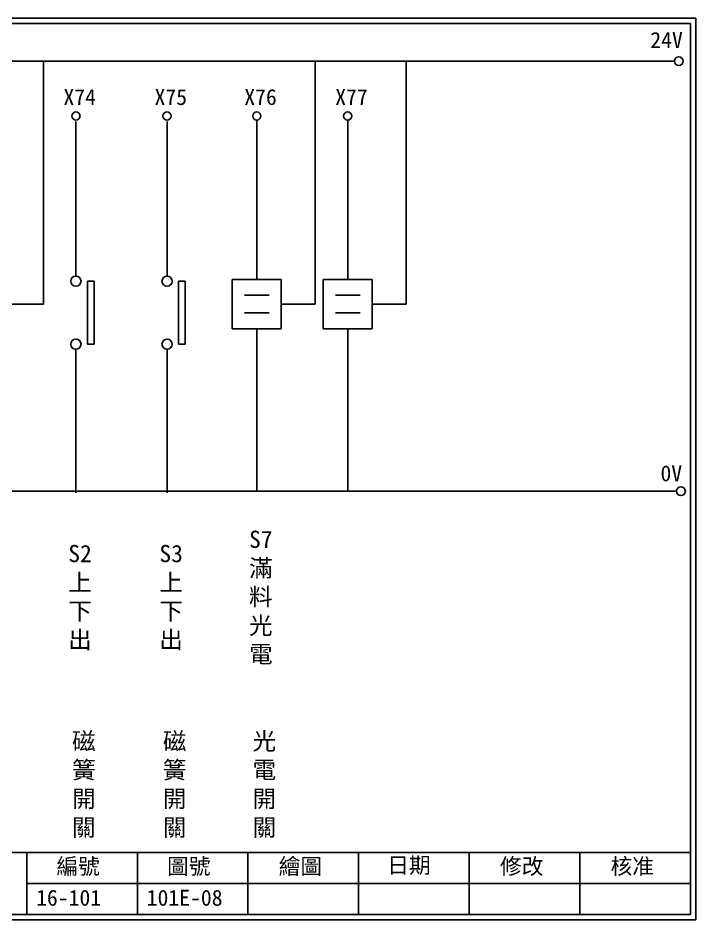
# Model space of a CAD drawing. Extents: x 275 to 562, y 265 to 469.
# Drawn here: x 408.7 to 561.9, y 264.9 to 468.9 of the extents above; entities that cross this region are included whole.
import ezdxf

# ---------------------------------------------------------------- set-up
doc = ezdxf.new("R2010")
doc.units = 0
doc.layers.get('0').update_dxf_attribs({"linetype": 'CONTINUOUS'})
doc.layers.add('圖框層', color=7, linetype='CONTINUOUS')
doc.layers.add('標尺寸層', color=3, linetype='CONTINUOUS')
doc.styles.add('CNS', font='romanc.shx', dxfattribs={"bigfont": 'chineset.shx'})
doc.styles.add('STSL', font='kaiu.ttf')

msp = doc.modelspace()

# ---------------------------------------------------------------- linework, layer by layer
for p, q in [((414.42, 404.23), (414.42, 459.14)), ((475.85, 404.23), (475.85, 459.14)), ((496.41, 404.23), (496.41, 459.14)), ((462.63, 409.8), (462.63, 445.83)), ((483.19, 409.8), (483.19, 445.83)), ((425.87, 409.4), (424.36, 409.4)), ((446.46, 409.4), (444.96, 409.4)), ((406.71, 404.23), (414.42, 404.23)), ((468.14, 404.23), (475.85, 404.23)), ((488.7, 404.23), (496.41, 404.23)), ((462.63, 398.65), (462.63, 361.87)), ((483.19, 398.65), (483.19, 361.87)), ((425.87, 395.17), (424.36, 395.17)), ((446.46, 395.17), (444.96, 395.17))]:
    msp.add_line(p, q)
for points in [[(457.11, 409.8), (468.14, 409.8), (468.14, 398.65), (457.11, 398.65)], [(477.67, 409.8), (488.7, 409.8), (488.7, 398.65), (477.67, 398.65)]]:
    msp.add_lwpolyline(points, close=True)
for centre in [(558.02, 459.17), (558.5, 361.9)]:
    msp.add_circle(centre, 1)
at = {"layer": '圖框層', "color": 7}
for p, q in [((561.9, 468.91), (274.9, 468.91)), ((560.65, 467.66), (276.15, 467.66)), ((560.65, 266.2), (560.65, 467.66)), ((561.9, 264.95), (561.9, 468.91)), ((276.15, 280.2), (560.65, 280.2)), ((410.65, 266.2), (410.65, 280.2)), ((435.65, 266.2), (435.65, 280.2)), ((460.65, 266.2), (460.65, 280.2)), ((485.65, 266.2), (485.65, 280.2)), ((510.65, 266.2), (510.65, 280.2)), ((535.65, 266.2), (535.65, 280.2)), ((410.65, 273.2), (560.65, 273.2)), ((276.15, 266.2), (560.65, 266.2)), ((274.9, 264.95), (561.9, 264.95))]:
    msp.add_line(p, q, dxfattribs=at)
at = {"layer": '標尺寸層', "color": 7}
for p, q in [((279.42, 459.17), (557.02, 459.17)), ((421.76, 445.48), (421.76, 410.55)), ((442.35, 445.48), (442.35, 410.55)), ((424.36, 395.17), (424.36, 409.4)), ((425.87, 395.17), (425.87, 409.4)), ((444.96, 395.17), (444.96, 409.4)), ((446.46, 395.17), (446.46, 409.4)), ((459.86, 406.26), (465.43, 406.26)), ((480.43, 406.26), (485.99, 406.26)), ((459.86, 402.28), (465.43, 402.28)), ((480.43, 402.28), (485.99, 402.28)), ((421.76, 394.02), (421.76, 361.52)), ((421.76, 394.02), (421.76, 361.52)), ((442.35, 394.02), (442.35, 361.52)), ((442.35, 394.02), (442.35, 361.52)), ((279.63, 361.9), (557.5, 361.9))]:
    msp.add_line(p, q, dxfattribs=at)
for centre, radius in [((421.76, 446.75), 0.92), ((442.35, 446.75), 0.92), ((462.63, 446.75), 0.92), ((483.19, 446.75), 0.92), ((421.76, 409.4), 1.15), ((442.35, 409.4), 1.15), ((421.76, 395.17), 1.15), ((442.35, 395.17), 1.15)]:
    msp.add_circle(centre, radius, dxfattribs=at)

# ---------------------------------------------------------------- texts
at = {"layer": '圖框層', "color": 4, "style": 'STSL'}
for s, p in [('24V', (551.58, 462.16)), ('X74 ', (418.94, 449.25)), ('X75 ', (439.53, 449.25)), ('X76 ', (459.81, 449.25)), ('X77 ', (480.37, 449.25)), ('0V', (553.88, 364.15)), ('繪圖', (467.59, 275.29)), ('日期', (492.12, 275.53)), ('編號', (417.36, 275.28)), ('圖號', (442.36, 275.28)), ('修改', (517.59, 275.29)), ('核准', (542.59, 275.29)), ('16-101', (412.76, 268.17)), ('101E-08', (437.76, 268.17))]:
    msp.add_text(s, height=3.6, dxfattribs=at).set_placement(p)
at = {"layer": '標尺寸層', "color": 7, "char_height": 3.9, "width": 4.9608, "attachment_point": 5, "style": 'CNS'}
for s, insert in [('{\\fDFKai-SB|b0|i0|c136|p65;S7\\P滿料光電}', (463.55, 337.85)), ('{\\fDFKai-SB|b0|i0|c136|p65;S2上下出}', (422.69, 337.85)), ('{\\fDFKai-SB|b0|i0|c136|p65;S3上下出}', (443.28, 337.85)), ('{\\fDFKai-SB|b0|i0|c136|p65;磁簧開關}', (423.55, 295.42)), ('{\\fDFKai-SB|b0|i0|c136|p65;磁簧開關}', (444.07, 295.42)), ('{\\fDFKai-SB|b0|i0|c136|p65;光電開關}', (464.35, 295.42))]:
    msp.add_mtext(s, dxfattribs=dict(at, insert=insert))

doc.saveas('drawing.dxf')
